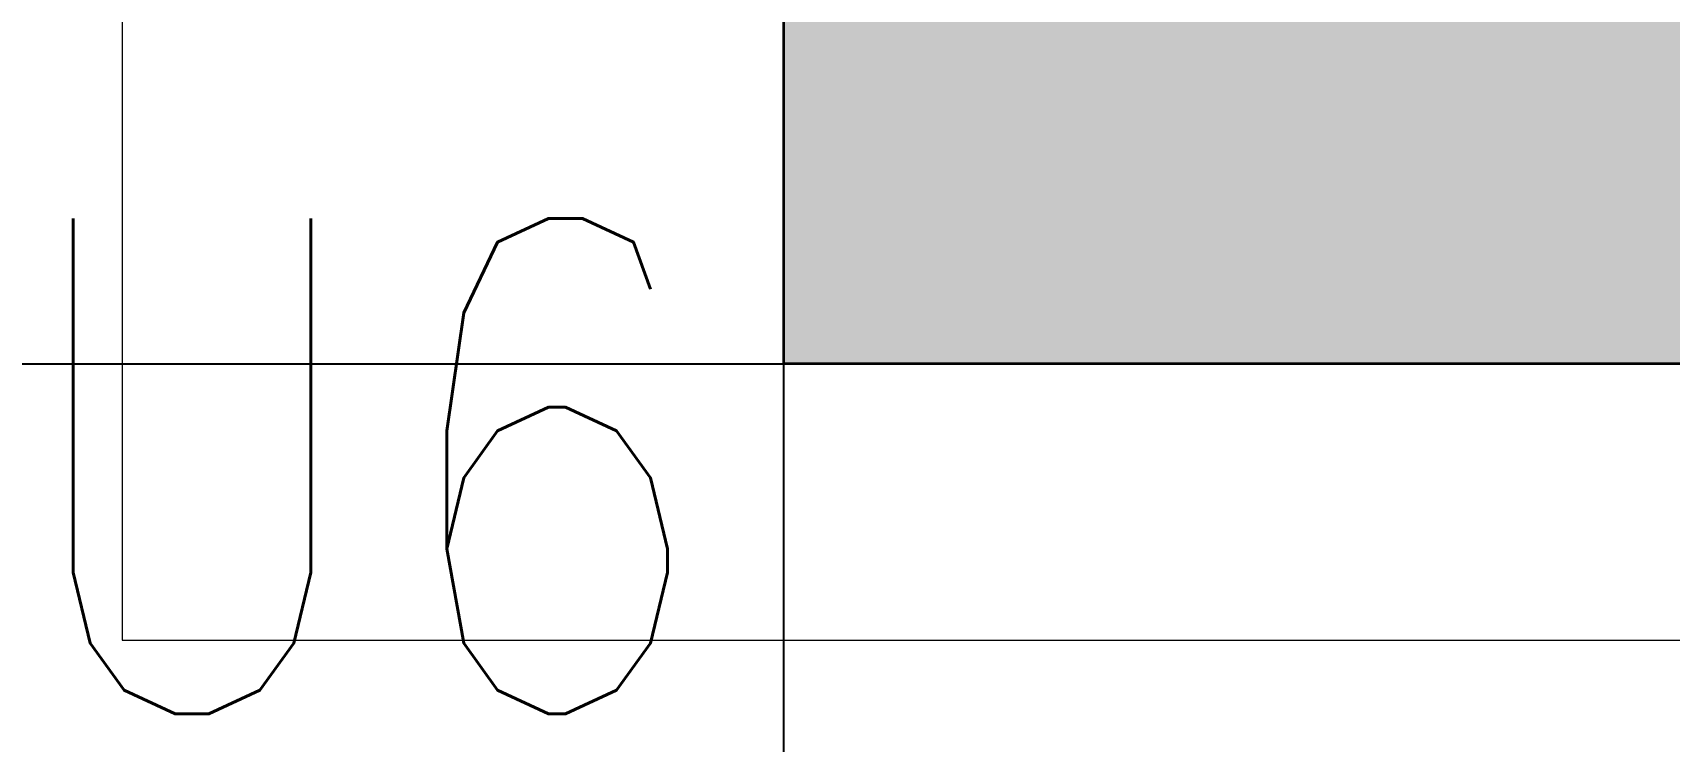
# Model space of a CAD drawing. Header units: inches. Extents: x -12418 to 183584, y -29325 to 19878.
# Drawn here: x 39897 to 40558, y -4352 to -4066 of the extents above; entities that cross this region are included whole.
import ezdxf
from ezdxf import colors
from ezdxf.entities.mleader import LeaderData, LeaderLine
from ezdxf.enums import TextEntityAlignment as Align
from ezdxf.math import Vec2, Vec3

# ---------------------------------------------------------------- set-up
doc = ezdxf.new("R2010")
doc.units = ezdxf.units.IN
doc.header["$LTSCALE"] = 25
doc.header["$MEASUREMENT"] = 0
doc.linetypes.add('DASHDOT', pattern=[25.4, 12.7, -6.35, 0, -6.35])
doc.layers.get('0').update_dxf_attribs({"color": 8})
doc.layers.add('00-Ground Floor$0$False Ceiling', color=251, linetype='Continuous')
for name, color, linetype, lineweight in [('00-Ground Floor$0$LOADING', 253, 'Continuous', 5), ('00-Ground Floor$0$NEW Wall', 166, 'Continuous', 5), ('E-LITE-CIRC', 6, 'Continuous', 25), ('E-LITE-CIRC-NUMB', 6, 'Continuous', 25), ('E-LITE-CLNG', 150, 'Continuous', 35), ('E-LITE-CLNG-CNDT', 6, 'DASHDOT', 35), ('E-LITE-CTRL', 6, 'Continuous', 25), ('E-LITE-IDEN', 6, 'Continuous', 25), ('E-LITE-TEXT', 6, 'Continuous', 25)]:
    doc.layers.add(name, color=color, linetype=linetype, lineweight=lineweight)
doc.styles.add('DC_Elc_Romans', font='elc_romans.shx', dxfattribs={"width": 0.7})
doc.styles.add('DC_Simplex', font='SIMPLEX.shx', dxfattribs={"width": 0.7})

# ---------------------------------------------------------------- blocks, each defined once
blk = doc.blocks.new('*X143')
at = {"color": 0}
for p, q in [((13, 1), (13, 1)), ((13, 1), (13, 1)), ((13, 1), (13, 1)), ((13, 1), (13, 1)), ((13, 1), (13, 1)), ((13, 1), (13, 1)), ((13, 1), (13, 1)), ((13, 1), (13, 1)), ((13, 1), (13, 1)), ((13, 1), (13, 1)), ((13, 1), (13, 1)), ((13, 1), (13, 1)), ((13, 1), (13, 1)), ((13, 1), (13, 1)), ((13, 1), (13, 1)), ((13, 1), (14, 1)), ((13, 1), (14, 1)), ((13, 1), (14, 1)), ((13, 1), (13, 1)), ((13, 1), (13, 1)), ((13, 1), (13, 1)), ((13, 1), (13, 1)), ((13, 1), (13, 1)), ((13, 1), (13, 1)), ((13, 1), (13, 1)), ((13, 1), (13, 1)), ((13, 1), (13, 1)), ((13, 1), (13, 1)), ((13, 1), (13, 1)), ((13, 1), (13, 1)), ((13, 1), (13, 1)), ((13, 1), (13, 1)), ((13, 1), (13, 1)), ((13, 1), (13, 1)), ((13, 1), (13, 1)), ((13, 1), (13, 1)), ((13, 1), (13, 1)), ((13, 1), (13, 1)), ((13, 1), (13, 1)), ((13, 1), (13, 1)), ((13, 1), (13, 1)), ((13, 1), (13, 1)), ((13, 1), (13, 1)), ((13, 1), (13, 1)), ((13, 1), (13, 1)), ((13, 1), (13, 1)), ((13, 1), (13, 1)), ((13, 1), (13, 1)), ((13, 1), (13, 1)), ((13, 1), (13, 1)), ((13, 1), (13, 1)), ((13, 1), (13, 1)), ((13, 1), (13, 1)), ((13, 1), (13, 1)), ((13, 1), (13, 1)), ((13, 1), (13, 1)), ((13, 1), (13, 1)), ((13, 1), (13, 1)), ((13, 1), (13, 1)), ((13, 1), (13, 1)), ((13, 1), (13, 1)), ((13, 1), (13, 1)), ((13, 1), (13, 1)), ((13, 1), (13, 1)), ((13, 1), (13, 1)), ((13, 1), (13, 1)), ((13, 1), (13, 1)), ((13, 1), (13, 1)), ((13, 1), (13, 1)), ((13, 1), (13, 1)), ((13, 1), (13, 1)), ((13, 1), (13, 1)), ((13, 1), (13, 1)), ((13, 1), (13, 1)), ((13, 1), (13, 1)), ((13, 1), (13, 1)), ((13, 1), (13, 1)), ((13, 1), (13, 1)), ((13, 1), (13, 1)), ((13, 1), (13, 1)), ((13, 1), (13, 1)), ((13, 1), (13, 1)), ((13, 1), (13, 1)), ((13, 1), (13, 1)), ((13, 1), (13, 1)), ((13, 1), (13, 1)), ((13, 1), (13, 1)), ((13, 1), (13, 1)), ((13, 1), (13, 1)), ((13, 1), (13, 1)), ((13, 1), (13, 1)), ((13, 1), (13, 1)), ((13, 1), (13, 1)), ((13, 1), (13, 1)), ((13, 1), (13, 1)), ((13, 1), (13, 1)), ((13, 1), (13, 1)), ((13, 1), (13, 1)), ((13, 1), (13, 1)), ((13, 1), (13, 1)), ((13, 1), (13, 1)), ((13, 1), (13, 1)), ((13, 1), (13, 1)), ((13, 1), (13, 1)), ((13, 1), (13, 1)), ((13, 1), (13, 1)), ((13, 1), (13, 1)), ((13, 1), (13, 1)), ((13, 1), (13, 1)), ((13, 1), (13, 1)), ((13, 1), (13, 1)), ((13, 1), (13, 1)), ((13, 1), (13, 1)), ((13, 1), (13, 1)), ((13, 1), (13, 1)), ((13, 1), (13, 1)), ((13, 1), (13, 1)), ((13, 1), (13, 1)), ((13, 1), (13, 1)), ((13, 1), (13, 1)), ((13, 1), (13, 1)), ((13, 1), (13, 1)), ((13, 1), (13, 1)), ((13, 1), (14, 1)), ((13, 0), (13, 0)), ((13, 0), (13, 0)), ((13, 0), (13, 0)), ((13, 0), (13, 0)), ((13, 0), (13, 0)), ((13, 0), (13, 0)), ((13, 0), (13, 0)), ((13, 0), (13, 0)), ((13, 0), (13, 0)), ((13, 0), (13, 0)), ((13, 0), (13, 0)), ((13, 0), (13, 0)), ((13, 0), (13, 0)), ((13, 0), (13, 0)), ((13, 0), (13, 0)), ((13, 0), (13, 0)), ((13, 0), (13, 0)), ((13, 0), (13, 0)), ((13, 0), (13, 0)), ((13, 0), (13, 0)), ((13, 0), (13, 0)), ((13, 0), (13, 0)), ((13, 0), (13, 0)), ((13, 0), (13, 0)), ((13, 0), (13, 0)), ((13, 0), (13, 0)), ((13, 0), (13, 0)), ((13, 0), (13, 0)), ((13, 0), (13, 0)), ((13, 0), (13, 0)), ((13, 0), (13, 0)), ((13, 0), (13, 0)), ((13, 0), (13, 0)), ((13, 0), (13, 0)), ((13, 0), (13, 0)), ((13, 0), (13, 0)), ((13, 0), (13, 0)), ((13, 0), (13, 0)), ((13, 0), (13, 0)), ((13, 0), (13, 0)), ((13, 0), (13, 0)), ((13, 0), (13, 0)), ((13, 0), (13, 0)), ((13, 0), (13, 0)), ((13, 0), (13, 0)), ((13, 0), (13, 0)), ((13, 0), (13, 0)), ((13, 0), (13, 0)), ((13, 0), (14, 0)), ((13, 0), (14, 0)), ((13, 0), (13, 0)), ((13, 0), (14, 0)), ((14, 1), (14, 1)), ((14, 1), (14, 1)), ((14, 1), (14, 1)), ((14, 1), (14, 1)), ((14, 1), (14, 1)), ((14, 1), (14, 1)), ((14, 1), (14, 1)), ((14, 1), (14, 1)), ((14, 1), (14, 1)), ((14, 1), (14, 1)), ((14, 1), (14, 1)), ((14, 1), (14, 1)), ((14, 1), (14, 1)), ((14, 1), (14, 1)), ((14, 1), (14, 1)), ((14, 1), (14, 1)), ((14, 1), (14, 1)), ((14, 1), (14, 1)), ((14, 1), (14, 1)), ((14, 1), (14, 1)), ((14, 1), (14, 1)), ((14, 1), (14, 1)), ((14, 1), (14, 1)), ((14, 1), (14, 1)), ((14, 1), (14, 1)), ((14, 1), (14, 1)), ((14, 1), (14, 1)), ((14, 1), (14, 1)), ((14, 1), (14, 1)), ((14, 1), (14, 1)), ((14, 1), (14, 1)), ((14, 1), (14, 1)), ((14, 1), (14, 1)), ((14, 1), (14, 1)), ((14, 1), (14, 1)), ((14, 1), (14, 1)), ((14, 1), (14, 1)), ((14, 1), (14, 1)), ((14, 1), (14, 1)), ((14, 1), (14, 1)), ((14, 1), (14, 1)), ((14, 1), (14, 1)), ((14, 1), (14, 1)), ((14, 1), (14, 1)), ((14, 1), (14, 1)), ((14, 1), (14, 1)), ((14, 1), (14, 1)), ((14, 1), (14, 1)), ((14, 1), (14, 1)), ((14, 1), (14, 1)), ((14, 1), (14, 1)), ((14, 1), (14, 1)), ((14, 1), (14, 1)), ((14, 1), (14, 1)), ((14, 1), (14, 1)), ((14, 1), (14, 1)), ((14, 1), (14, 1)), ((14, 1), (14, 1)), ((14, 1), (14, 1)), ((14, 1), (14, 1)), ((14, 1), (14, 1)), ((14, 1), (14, 1)), ((14, 1), (14, 1)), ((14, 1), (14, 1)), ((14, 1), (14, 1)), ((14, 1), (14, 1)), ((14, 1), (14, 1)), ((14, 1), (14, 1)), ((14, 1), (14, 1)), ((14, 1), (14, 1)), ((14, 1), (14, 1)), ((14, 1), (14, 1)), ((14, 1), (14, 1)), ((14, 1), (14, 1)), ((14, 1), (14, 1)), ((14, 1), (14, 1)), ((14, 1), (14, 1)), ((14, 1), (14, 1)), ((14, 1), (14, 1)), ((14, 1), (14, 1)), ((14, 1), (14, 1)), ((14, 1), (14, 1)), ((14, 1), (14, 1)), ((14, 1), (14, 1)), ((14, 1), (14, 1)), ((14, 1), (14, 1)), ((14, 1), (14, 1)), ((14, 1), (14, 1)), ((14, 1), (14, 1)), ((14, 1), (14, 1)), ((14, 1), (14, 1)), ((14, 1), (14, 1)), ((14, 1), (14, 1)), ((14, 1), (14, 1)), ((14, 0), (14, 0)), ((14, 0), (14, 0)), ((14, 0), (14, 0)), ((14, 0), (14, 0)), ((14, 0), (14, 0)), ((14, 0), (14, 0)), ((14, 0), (14, 0)), ((14, 0), (14, 0)), ((14, 0), (14, 0)), ((14, 0), (14, 0)), ((14, 0), (14, 0)), ((14, 0), (14, 0)), ((14, 0), (14, 0)), ((14, 0), (14, 0)), ((14, 0), (14, 0)), ((14, 0), (14, 0)), ((14, 0), (14, 0)), ((14, 0), (14, 0)), ((14, 0), (14, 0)), ((14, 0), (14, 0)), ((14, 0), (14, 0)), ((14, 0), (14, 0)), ((14, 0), (14, 0)), ((14, 0), (14, 0)), ((14, 0), (14, 0)), ((14, 0), (14, 0)), ((14, 0), (14, 0)), ((14, 0), (14, 0)), ((14, 0), (14, 0)), ((14, 0), (14, 0)), ((14, 0), (14, 0)), ((14, 0), (14, 0)), ((14, 0), (14, 0)), ((14, 0), (14, 0)), ((14, 0), (14, 0)), ((14, 0), (14, 0)), ((14, 0), (14, 0)), ((14, 0), (14, 0)), ((14, 0), (14, 0)), ((14, 0), (14, 0)), ((14, 0), (14, 0)), ((14, 0), (14, 0)), ((14, 0), (14, 0)), ((14, 0), (14, 0)), ((14, 0), (14, 0)), ((14, 0), (14, 0)), ((14, 0), (14, 0)), ((14, 0), (14, 0)), ((13, 0), (13, 0)), ((13, 0), (14, 0)), ((13, 0), (13, 0)), ((13, 0), (14, 0)), ((13, 0), (13, 0)), ((13, 0), (14, 0)), ((13, 0), (13, 0)), ((13, 0), (13, 0)), ((13, 0), (13, 0)), ((13, 0), (13, 0)), ((13, 0), (14, 0)), ((13, 0), (13, 0)), ((13, 0), (14, 0)), ((13, 0), (13, 0)), ((13, 0), (14, 0)), ((13, 0), (13, 0)), ((13, 0), (14, 0)), ((13, 0), (13, 0)), ((13, 0), (14, 0)), ((13, 0), (13, 0)), ((13, 0), (14, 0)), ((13, 0), (13, 0)), ((13, 0), (14, 0)), ((13, 0), (13, 0)), ((13, 0), (13, 0)), ((13, 0), (13, 0)), ((13, 0), (14, 0)), ((13, 0), (13, 0)), ((13, 0), (14, 0)), ((13, 0), (13, 0)), ((13, 0), (14, 0)), ((13, 0), (13, 0)), ((13, 0), (14, 0)), ((13, 0), (13, 0)), ((13, 0), (13, 0)), ((13, 0), (13, 0)), ((13, 0), (13, 0)), ((13, 0), (13, 0)), ((13, 0), (13, 0)), ((13, 0), (13, 0)), ((13, 0), (13, 0)), ((13, 0), (13, 0)), ((13, 0), (13, 0)), ((13, 0), (13, 0)), ((13, 0), (13, 0)), ((13, 0), (13, 0)), ((13, 0), (13, 0)), ((13, 0), (13, 0)), ((13, 0), (13, 0)), ((13, 0), (13, 0)), ((13, 0), (13, 0)), ((13, 0), (13, 0)), ((13, 0), (13, 0)), ((13, 0), (13, 0)), ((13, 0), (13, 0)), ((13, 0), (13, 0)), ((13, 0), (13, 0)), ((13, 0), (13, 0)), ((13, 0), (13, 0)), ((13, 0), (13, 0)), ((13, 0), (13, 0)), ((13, 0), (13, 0)), ((13, 0), (13, 0)), ((13, 0), (13, 0)), ((13, -1), (13, -1)), ((13, -1), (13, -1)), ((13, -1), (13, -1)), ((13, -1), (13, -1)), ((13, -1), (13, -1)), ((13, -1), (14, -1)), ((13, -1), (13, -1)), ((14, 0), (14, 0)), ((14, 0), (14, 0)), ((14, 0), (14, 0)), ((14, 0), (14, 0)), ((14, 0), (14, 0)), ((14, 0), (14, 0)), ((14, 0), (14, 0)), ((14, 0), (14, 0)), ((14, 0), (14, 0)), ((14, 0), (14, 0)), ((14, 0), (14, 0)), ((14, 0), (14, 0)), ((14, 0), (14, 0)), ((14, 0), (14, 0)), ((14, 0), (14, 0)), ((13, 0), (14, 0)), ((14, 0), (14, 0)), ((14, 0), (14, 0)), ((14, 0), (14, 0)), ((14, 0), (14, 0)), ((14, 0), (14, 0)), ((14, 0), (14, 0)), ((14, 0), (14, 0)), ((14, 0), (14, 0)), ((14, 0), (14, 0)), ((14, 0), (14, 0)), ((14, 0), (14, 0)), ((14, 0), (14, 0)), ((14, 0), (14, 0)), ((14, 0), (14, 0)), ((14, 0), (14, 0)), ((14, 0), (14, 0)), ((14, 0), (14, 0)), ((14, 0), (14, 0)), ((14, 0), (14, 0)), ((14, 0), (14, 0)), ((14, 0), (14, 0)), ((14, 0), (14, 0)), ((14, 0), (14, 0)), ((14, 0), (14, 0)), ((14, 0), (14, 0)), ((14, 0), (14, 0)), ((14, 0), (14, 0)), ((14, 0), (14, 0)), ((14, 0), (14, 0)), ((14, 0), (14, 0)), ((14, 0), (14, 0)), ((14, 0), (14, 0)), ((14, 0), (14, 0)), ((14, 0), (14, 0)), ((14, -1), (14, -1)), ((14, -1), (14, -1)), ((14, -1), (14, -1)), ((14, -1), (14, -1)), ((14, -1), (14, -1))]:
    blk.add_line(p, q, dxfattribs=at)
blk = doc.blocks.new('*X142')
at = {"color": 0}
for p, q in [((5, 3), (5, 3)), ((5, 3), (5, 3)), ((5, 3), (5, 3)), ((5, 3), (5, 3)), ((5, 3), (5, 3)), ((5, 3), (5, 3)), ((5, 3), (5, 3)), ((5, 3), (5, 3)), ((5, 3), (5, 3)), ((5, 3), (5, 3)), ((5, 3), (5, 3)), ((5, 3), (5, 3)), ((5, 3), (5, 3)), ((5, 3), (5, 3)), ((5, 3), (5, 3)), ((5, 3), (5, 3)), ((5, 3), (5, 3)), ((5, 3), (5, 3)), ((5, 3), (5, 3)), ((5, 3), (5, 3)), ((5, 3), (5, 3)), ((5, 3), (5, 3)), ((5, 3), (5, 3)), ((5, 3), (5, 3)), ((5, 3), (5, 3)), ((5, 3), (5, 3)), ((5, 3), (5, 3)), ((5, 3), (5, 3)), ((5, 3), (5, 3)), ((5, 3), (5, 3)), ((5, 3), (5, 3)), ((5, 3), (5, 3)), ((5, 3), (5, 3)), ((5, 3), (5, 3)), ((5, 3), (5, 3)), ((5, 3), (5, 3)), ((5, 3), (5, 3)), ((5, 3), (5, 3)), ((5, 3), (5, 3)), ((5, 3), (5, 3)), ((5, 3), (5, 3)), ((5, 3), (5, 3)), ((5, 3), (5, 3)), ((5, 3), (5, 3)), ((5, 3), (5, 3)), ((5, 3), (5, 3)), ((5, 3), (5, 3)), ((5, 3), (5, 3)), ((5, 3), (5, 3)), ((5, 3), (5, 3)), ((5, 3), (5, 3)), ((5, 3), (5, 3)), ((5, 3), (5, 3)), ((5, 3), (5, 3)), ((5, 3), (5, 3)), ((5, 3), (5, 3)), ((5, 3), (5, 3)), ((5, 3), (5, 3)), ((5, 3), (5, 3)), ((5, 3), (5, 3)), ((5, 3), (5, 3)), ((5, 3), (5, 3)), ((5, 3), (5, 3)), ((5, 3), (5, 3)), ((5, 3), (5, 3)), ((5, 3), (5, 3)), ((6, 3), (5, 3)), ((5, 3), (5, 3)), ((6, 3), (5, 3)), ((5, 3), (5, 3)), ((6, 3), (5, 3)), ((5, 3), (5, 3)), ((6, 3), (5, 3)), ((5, 3), (5, 3)), ((5, 3), (5, 3)), ((5, 3), (5, 3)), ((5, 3), (5, 3)), ((5, 3), (5, 3)), ((5, 3), (5, 3)), ((5, 3), (5, 3)), ((5, 3), (5, 3)), ((5, 3), (5, 3)), ((5, 3), (5, 3)), ((5, 3), (5, 3)), ((5, 3), (5, 3)), ((5, 3), (5, 3)), ((5, 3), (5, 3)), ((5, 3), (5, 3)), ((5, 3), (5, 3)), ((5, 3), (5, 3)), ((5, 3), (5, 3)), ((5, 3), (5, 3)), ((5, 3), (5, 3)), ((5, 3), (5, 3)), ((5, 3), (5, 3)), ((5, 3), (5, 3)), ((6, 3), (6, 3)), ((6, 3), (6, 3)), ((6, 3), (6, 3)), ((6, 3), (6, 3)), ((6, 3), (6, 3)), ((6, 3), (6, 3)), ((6, 3), (6, 3)), ((6, 3), (6, 3)), ((6, 3), (6, 3)), ((6, 3), (6, 3)), ((6, 3), (6, 3)), ((6, 3), (6, 3)), ((6, 3), (6, 3)), ((6, 3), (6, 3)), ((6, 3), (6, 3)), ((6, 3), (6, 3)), ((6, 3), (6, 3)), ((6, 3), (6, 3)), ((6, 3), (6, 3)), ((6, 3), (6, 3)), ((6, 3), (6, 3)), ((6, 3), (6, 3)), ((6, 3), (6, 3)), ((6, 3), (6, 3)), ((6, 3), (6, 3)), ((6, 3), (6, 3)), ((6, 3), (6, 3)), ((6, 3), (6, 3)), ((6, 3), (6, 3)), ((6, 3), (6, 3)), ((6, 3), (6, 3)), ((6, 3), (6, 3)), ((6, 3), (6, 3)), ((6, 3), (6, 3)), ((6, 3), (6, 3)), ((6, 3), (6, 3)), ((6, 3), (6, 3)), ((6, 3), (6, 3)), ((6, 3), (6, 3)), ((6, 3), (6, 3)), ((6, 3), (6, 3)), ((6, 3), (6, 3)), ((6, 3), (6, 3)), ((6, 3), (6, 3)), ((6, 3), (6, 3)), ((6, 3), (6, 3)), ((6, 3), (6, 3)), ((6, 3), (6, 3)), ((6, 3), (6, 3)), ((6, 3), (6, 3)), ((6, 3), (6, 3)), ((6, 3), (6, 3)), ((6, 3), (6, 3)), ((6, 3), (6, 3)), ((6, 3), (6, 3)), ((6, 3), (6, 3)), ((6, 3), (6, 3)), ((6, 3), (6, 3)), ((6, 3), (6, 3)), ((6, 3), (6, 3)), ((6, 3), (6, 3)), ((6, 3), (6, 3)), ((6, 3), (6, 3)), ((6, 3), (6, 3)), ((6, 3), (6, 3)), ((6, 3), (6, 3)), ((6, 3), (6, 3)), ((6, 3), (6, 3)), ((6, 3), (6, 3)), ((6, 3), (6, 3)), ((6, 3), (6, 3)), ((6, 3), (6, 3)), ((6, 3), (6, 3)), ((6, 3), (6, 3)), ((6, 3), (6, 3)), ((6, 3), (6, 3)), ((6, 3), (6, 3)), ((6, 3), (6, 3)), ((6, 3), (6, 3)), ((6, 3), (6, 3)), ((6, 3), (6, 3)), ((6, 3), (6, 3)), ((6, 3), (6, 3)), ((6, 3), (6, 3)), ((6, 3), (6, 3)), ((6, 3), (6, 3)), ((6, 3), (6, 3)), ((6, 3), (6, 3)), ((6, 3), (6, 3)), ((6, 3), (6, 3)), ((6, 3), (6, 3)), ((6, 3), (6, 3)), ((6, 3), (6, 3)), ((6, 3), (6, 3)), ((6, 3), (6, 3)), ((6, 3), (6, 3)), ((6, 3), (6, 3)), ((6, 3), (6, 3)), ((6, 3), (6, 3)), ((6, 3), (6, 3)), ((6, 3), (6, 3)), ((6, 3), (6, 3)), ((6, 3), (6, 3)), ((6, 3), (6, 3)), ((6, 3), (6, 3)), ((6, 3), (6, 3)), ((6, 3), (6, 3)), ((6, 3), (6, 3)), ((6, 3), (6, 3)), ((6, 3), (6, 3)), ((6, 3), (6, 3)), ((6, 3), (6, 3)), ((6, 3), (6, 3)), ((6, 3), (6, 3)), ((6, 3), (6, 3)), ((6, 3), (6, 3)), ((6, 3), (6, 3)), ((6, 3), (6, 3)), ((6, 3), (6, 3)), ((6, 3), (6, 3)), ((6, 3), (6, 3)), ((6, 3), (6, 3)), ((6, 3), (6, 3)), ((6, 3), (6, 3)), ((6, 3), (6, 3)), ((6, 3), (6, 3)), ((6, 3), (6, 3)), ((6, 3), (6, 3)), ((6, 3), (6, 3)), ((6, 3), (6, 3)), ((6, 3), (6, 3)), ((6, 3), (6, 3)), ((6, 3), (6, 3)), ((6, 3), (6, 3)), ((6, 3), (6, 3)), ((6, 3), (6, 3)), ((6, 3), (6, 3)), ((6, 3), (6, 3)), ((6, 3), (6, 3)), ((6, 3), (6, 3)), ((6, 3), (6, 3)), ((6, 3), (6, 3)), ((6, 3), (6, 3)), ((6, 3), (6, 3)), ((6, 3), (6, 3)), ((6, 3), (6, 3)), ((6, 3), (6, 3)), ((6, 3), (6, 3)), ((6, 3), (6, 3)), ((6, 3), (6, 3)), ((6, 3), (6, 3)), ((6, 3), (6, 3)), ((6, 3), (6, 3)), ((6, 3), (6, 3)), ((6, 3), (6, 3)), ((6, 3), (6, 3)), ((6, 3), (6, 3)), ((6, 3), (6, 3)), ((6, 3), (6, 3)), ((6, 3), (6, 3)), ((6, 3), (6, 3)), ((6, 3), (6, 3)), ((6, 3), (6, 3)), ((6, 3), (6, 3)), ((6, 3), (6, 3)), ((6, 3), (6, 3)), ((6, 3), (6, 3)), ((6, 3), (6, 3)), ((6, 3), (6, 3)), ((6, 3), (6, 3)), ((6, 3), (6, 3)), ((6, 3), (6, 3)), ((6, 3), (6, 3)), ((6, 3), (6, 3)), ((6, 3), (6, 3)), ((6, 3), (6, 3)), ((6, 3), (6, 3)), ((6, 3), (6, 3)), ((6, 3), (6, 3)), ((6, 3), (6, 3)), ((6, 3), (6, 3)), ((6, 3), (6, 3)), ((6, 3), (6, 3)), ((6, 3), (6, 3)), ((6, 3), (6, 3)), ((6, 3), (6, 3)), ((6, 3), (6, 3)), ((6, 3), (6, 3)), ((6, 3), (6, 3)), ((6, 3), (6, 3)), ((6, 3), (6, 3)), ((6, 3), (6, 3)), ((6, 3), (6, 3)), ((6, 3), (6, 3)), ((6, 3), (6, 3)), ((6, 3), (6, 3)), ((6, 3), (6, 3)), ((6, 3), (6, 3)), ((6, 3), (6, 3)), ((6, 3), (6, 3)), ((6, 3), (6, 3)), ((6, 3), (6, 3)), ((6, 3), (6, 3)), ((6, 3), (6, 3)), ((6, 3), (5, 3)), ((6, 3), (5, 3)), ((6, 3), (5, 3)), ((6, 3), (5, 3)), ((6, 3), (5, 3)), ((6, 3), (6, 3)), ((6, 3), (6, 3)), ((6, 3), (6, 3)), ((6, 3), (6, 3)), ((6, 3), (6, 3)), ((6, 3), (6, 3)), ((6, 3), (6, 3)), ((6, 3), (6, 3)), ((6, 3), (6, 3)), ((6, 3), (6, 3)), ((6, 3), (6, 3)), ((6, 3), (6, 3)), ((6, 3), (6, 3)), ((6, 3), (6, 3)), ((6, 3), (6, 3)), ((6, 3), (6, 3)), ((6, 3), (6, 3)), ((6, 3), (6, 3)), ((6, 3), (6, 3)), ((6, 3), (6, 3)), ((6, 3), (6, 3)), ((6, 3), (6, 3)), ((6, 3), (6, 3)), ((6, 3), (6, 3)), ((6, 3), (6, 3)), ((6, 3), (6, 3)), ((6, 3), (6, 3)), ((6, 3), (6, 3)), ((6, 3), (6, 3)), ((6, 3), (6, 3)), ((6, 3), (6, 3)), ((6, 3), (6, 3)), ((6, 3), (6, 3)), ((6, 3), (6, 3)), ((6, 3), (6, 3)), ((6, 3), (6, 3)), ((6, 3), (6, 3)), ((6, 3), (6, 3)), ((6, 3), (6, 3)), ((6, 3), (6, 3)), ((6, 3), (6, 3)), ((6, 3), (6, 3)), ((6, 3), (6, 3)), ((6, 3), (6, 3)), ((6, 3), (6, 3)), ((6, 3), (6, 3)), ((6, 3), (6, 3)), ((6, 3), (6, 3)), ((6, 3), (6, 3)), ((6, 3), (6, 3)), ((6, 3), (6, 3)), ((6, 3), (6, 3)), ((6, 3), (6, 3)), ((6, 3), (6, 3)), ((6, 3), (6, 3)), ((6, 3), (6, 3)), ((6, 3), (6, 3)), ((6, 3), (6, 3)), ((6, 3), (6, 3)), ((6, 3), (6, 3)), ((6, 3), (6, 3)), ((6, 3), (6, 3)), ((6, 3), (6, 3)), ((6, 3), (6, 3)), ((6, 3), (6, 3)), ((6, 3), (6, 3)), ((6, 3), (6, 3)), ((6, 3), (6, 3)), ((6, 3), (6, 3)), ((6, 3), (6, 3)), ((6, 3), (6, 3)), ((6, 3), (6, 3)), ((6, 3), (6, 3)), ((6, 3), (6, 3)), ((6, 3), (6, 3)), ((6, 3), (6, 3)), ((6, 3), (6, 3)), ((6, 3), (6, 3)), ((6, 3), (6, 3)), ((6, 3), (6, 3)), ((6, 3), (6, 3)), ((6, 3), (6, 3)), ((6, 3), (6, 3)), ((6, 3), (6, 3)), ((6, 3), (6, 3)), ((6, 3), (6, 3)), ((6, 3), (6, 3)), ((6, 3), (6, 3)), ((6, 3), (6, 3)), ((6, 3), (6, 3)), ((6, 3), (6, 3)), ((6, 3), (6, 3)), ((6, 3), (6, 3)), ((6, 3), (6, 3)), ((6, 3), (6, 3)), ((6, 3), (6, 3)), ((6, 3), (6, 3)), ((6, 3), (6, 3)), ((6, 3), (6, 3)), ((6, 3), (6, 3)), ((6, 3), (6, 3)), ((6, 3), (6, 3)), ((6, 3), (6, 3)), ((6, 3), (6, 3)), ((6, 3), (6, 3)), ((6, 3), (6, 3)), ((6, 3), (6, 3)), ((6, 3), (6, 3)), ((6, 3), (6, 3)), ((6, 3), (6, 3)), ((6, 3), (6, 3)), ((6, 3), (6, 3)), ((6, 3), (6, 3)), ((6, 3), (6, 3)), ((6, 3), (6, 3)), ((6, 3), (6, 3)), ((6, 3), (6, 3)), ((6, 3), (6, 3)), ((6, 3), (6, 3)), ((6, 3), (6, 3)), ((6, 3), (6, 3)), ((6, 3), (6, 3)), ((6, 3), (6, 3)), ((6, 3), (6, 3)), ((6, 3), (6, 3)), ((6, 3), (6, 3)), ((6, 3), (6, 3)), ((6, 3), (6, 3)), ((6, 3), (6, 3)), ((6, 3), (6, 3)), ((6, 3), (6, 3)), ((6, 3), (6, 3)), ((6, 3), (6, 3)), ((6, 3), (6, 3)), ((6, 3), (6, 3)), ((6, 3), (6, 3)), ((6, 3), (6, 3)), ((6, 3), (6, 3)), ((6, 3), (6, 3)), ((6, 3), (6, 3)), ((6, 3), (6, 3)), ((6, 3), (6, 3)), ((6, 3), (6, 3)), ((6, 3), (6, 3)), ((6, 3), (6, 3)), ((6, 3), (6, 3)), ((6, 3), (6, 3)), ((6, 3), (6, 3)), ((6, 3), (6, 3)), ((6, 3), (6, 3)), ((6, 3), (6, 3)), ((6, 3), (6, 3)), ((6, 3), (6, 3)), ((6, 3), (6, 3)), ((6, 3), (6, 3)), ((6, 3), (6, 3)), ((6, 3), (6, 3)), ((6, 3), (6, 3)), ((6, 3), (6, 3)), ((6, 3), (6, 3)), ((6, 3), (6, 3)), ((6, 3), (6, 3)), ((6, 3), (6, 3)), ((6, 3), (6, 3)), ((6, 3), (6, 3)), ((6, 3), (6, 3)), ((6, 3), (6, 3)), ((6, 3), (6, 3)), ((6, 3), (6, 3)), ((6, 3), (6, 3)), ((6, 3), (6, 3)), ((6, 3), (6, 3)), ((6, 3), (6, 3)), ((6, 3), (6, 3)), ((6, 3), (6, 3)), ((6, 3), (6, 3)), ((6, 3), (6, 3)), ((6, 3), (6, 3)), ((6, 3), (6, 3)), ((6, 3), (6, 3)), ((6, 3), (6, 3)), ((6, 3), (6, 3)), ((6, 3), (6, 3)), ((6, 3), (6, 3)), ((6, 3), (6, 3)), ((6, 3), (6, 3)), ((6, 3), (6, 3)), ((6, 3), (6, 3)), ((6, 3), (6, 3)), ((6, 3), (6, 3)), ((6, 3), (6, 3)), ((6, 3), (6, 3)), ((6, 3), (6, 3)), ((6, 3), (6, 3)), ((6, 3), (6, 3)), ((6, 3), (6, 3)), ((6, 3), (6, 3)), ((6, 3), (6, 3)), ((6, 3), (6, 3)), ((6, 3), (6, 3)), ((6, 3), (6, 3)), ((6, 3), (6, 3)), ((6, 3), (6, 3)), ((6, 3), (6, 3)), ((6, 3), (6, 3)), ((6, 3), (6, 3)), ((6, 3), (6, 3)), ((6, 3), (6, 3)), ((6, 3), (6, 3)), ((6, 3), (6, 3)), ((6, 3), (6, 3)), ((6, 3), (6, 3)), ((6, 3), (6, 3)), ((6, 3), (6, 3)), ((6, 3), (6, 3)), ((6, 3), (6, 3)), ((6, 3), (6, 3)), ((6, 3), (6, 3)), ((6, 3), (6, 3)), ((6, 3), (6, 3)), ((6, 3), (6, 3)), ((6, 3), (6, 3)), ((6, 3), (6, 3)), ((6, 3), (6, 3)), ((6, 3), (6, 3)), ((6, 3), (6, 3)), ((6, 3), (6, 3)), ((6, 3), (6, 3)), ((6, 3), (6, 3)), ((6, 3), (6, 3)), ((6, 3), (6, 3)), ((6, 3), (6, 3)), ((6, 3), (6, 3)), ((6, 3), (6, 3)), ((6, 3), (6, 3)), ((6, 3), (6, 3)), ((6, 3), (6, 3)), ((6, 3), (6, 3)), ((6, 3), (6, 3)), ((6, 3), (6, 3)), ((6, 3), (6, 3)), ((6, 3), (6, 3)), ((6, 3), (6, 3)), ((6, 3), (6, 3)), ((6, 3), (6, 3)), ((6, 3), (6, 3)), ((6, 3), (6, 3)), ((6, 3), (6, 3)), ((6, 3), (6, 3)), ((6, 3), (6, 3)), ((6, 3), (6, 3)), ((6, 3), (6, 3)), ((6, 3), (6, 3)), ((6, 3), (6, 3)), ((6, 3), (6, 3)), ((6, 3), (6, 3)), ((6, 3), (6, 3)), ((6, 3), (6, 3)), ((6, 3), (6, 3)), ((6, 3), (6, 3)), ((6, 3), (6, 3)), ((6, 3), (6, 3)), ((6, 3), (6, 3)), ((6, 3), (6, 3)), ((6, 3), (6, 3)), ((6, 3), (6, 3)), ((6, 3), (6, 3)), ((6, 3), (6, 3)), ((6, 3), (6, 3)), ((6, 3), (6, 3)), ((6, 3), (6, 3)), ((6, 3), (6, 3)), ((6, 3), (6, 3)), ((6, 3), (6, 3)), ((6, 3), (6, 3)), ((6, 3), (6, 3)), ((6, 3), (6, 3)), ((6, 3), (6, 3)), ((6, 3), (6, 3)), ((6, 3), (6, 3)), ((6, 3), (6, 3)), ((6, 3), (6, 3)), ((6, 3), (6, 3)), ((6, 3), (6, 3)), ((6, 3), (6, 3)), ((6, 3), (6, 3)), ((6, 3), (6, 3)), ((6, 3), (6, 3)), ((6, 3), (6, 3)), ((6, 3), (6, 3)), ((6, 3), (6, 3)), ((6, 3), (6, 3)), ((6, 3), (6, 3)), ((6, 3), (6, 3)), ((6, 3), (6, 3)), ((6, 3), (6, 3)), ((6, 3), (6, 3)), ((6, 3), (6, 3)), ((6, 3), (6, 3)), ((6, 3), (6, 3)), ((6, 3), (6, 3)), ((6, 3), (6, 3)), ((6, 3), (6, 3)), ((6, 3), (6, 3)), ((6, 3), (6, 3)), ((6, 3), (6, 3)), ((6, 3), (6, 3)), ((6, 3), (6, 3)), ((6, 3), (6, 3)), ((6, 3), (6, 3)), ((6, 3), (6, 3)), ((6, 3), (6, 3)), ((6, 3), (6, 3)), ((6, 3), (6, 3)), ((6, 3), (6, 3)), ((6, 3), (6, 3)), ((6, 3), (6, 3))]:
    blk.add_line(p, q, dxfattribs=at)
blk = doc.blocks.new('00-Ground Floor$0$GF21043-P')
at = {"color": 0}
for p, q in [((0.8, 0.75), (-0.8, 0.75)), ((0.8, 0), (0.8, 0.75))]:
    blk.add_line(p, q, dxfattribs=at)
for points in [[(0.8, 0.75), (0.8, 0.75), (0.8, 0.75), (0.8, 0.75), (0.8, 0.75), (0.8, 0.75), (0.8, 0.75), (0.8, 0.75), (0.8, 0.75), (0.8, 0.75), (0.8, 0.75), (0.8, 0.75), (0.8, 0.75), (0.8, 0.75), (0.8, 0.75), (0.8, 0.75), (0.8, 0.75), (0.8, 0.75), (0.8, 0.75), (0.8, 0.75), (0.8, 0.75), (0.8, 0.75), (0.8, 0.75), (0.8, 0.75), (0.8, 0.75), (0.8, 0.75), (0.8, 0.75), (0.8, 0.75), (0.8, 0.75), (0.8, 0.75), (0.8, 0.75), (0.8, 0.75), (0.8, 0.75), (0.8, 0.75), (0.8, 0.75), (0.8, 0.75), (0.8, 0.75), (0.8, 0.75), (0.8, 0.75), (0.8, 0.75), (0.8, 0.75), (0.8, 0.75), (0.8, 0.75), (0.8, 0.75), (0.8, 0.75), (0.8, 0.75), (0.8, 0.75), (0.8, 0.75), (0.8, 0.75), (0.8, 0.75), (0.8, 0.75), (0.8, 0.75), (0.8, 0.75), (0.8, 0.75), (0.8, 0.75), (0.8, 0.75), (0.8, 0.75), (0.8, 0.75), (0.8, 0.75), (0.8, 0.75), (0.8, 0.75), (0.8, 0.75), (0.8, 0.75), (0.8, 0.75), (0.8, 0.75), (0.8, 0.75), (0.8, 0.75), (0.8, 0.75), (0.8, 0.75), (0.8, 0.75), (0.8, 0.75), (0.8, 0.75), (0.8, 0.75), (0.8, 0.75), (0.8, 0.75), (0.8, 0.75), (0.8, 0.75), (0.8, 0.75), (0.8, 0.75), (0.8, 0.75), (0.8, 0.75), (0.8, 0.75), (0.8, 0.75), (0.8, 0.75), (0.8, 0.75), (0.8, 0.75), (0.8, 0.75), (0.8, 0.75), (0.8, 0.75), (0.8, 0.75), (0.8, 0.75), (0.8, 0.75), (0.8, 0.75), (0.8, 0.75), (0.8, 0.75), (0.8, 0.75), (0.8, 0.75), (0.8, 0.75), (0.8, 0.75), (0.8, 0.75), (0.8, 0.75), (0.8, 0.75), (0.8, 0.75), (0.8, 0.75), (0.8, 0.75), (0.8, 0.75), (0.8, 0.75), (0.8, 0.75), (0.8, 0.75), (0.8, 0.75), (0.8, 0.75), (0.8, 0.75), (0.8, 0.75), (0.8, 0.75), (0.8, 0.75), (0.8, 0.75), (0.8, 0.75), (0.8, 0.75), (0.8, 0.75), (0.8, 0.75), (0.8, 0.75), (0.8, 0.75), (0.8, 0.75), (0.8, 0.75), (0.8, 0.75), (0.8, 0.75), (0.8, 0.75), (0.8, 0.75), (0.8, 0.75), (0.8, 0.75), (0.8, 0.75), (0.8, 0.75), (0.8, 0.75), (0.8, 0.75), (0.8, 0.75), (0.8, 0.75), (0.8, 0.75), (0.8, 0.75), (0.8, 0.75), (0.8, 0.75), (0.8, 0.75), (0.8, 0.75), (0.8, 0.75), (0.8, 0.75), (0.8, 0.75), (0.8, 0.75), (0.8, 0.75), (0.8, 0.75), (0.8, 0.75), (0.8, 0.75), (0.8, 0.75), (0.8, 0.75), (0.8, 0.75), (0.8, 0.75), (0.8, 0.75), (0.8, 0.75), (0.8, 0.75), (0.8, 0.75), (0.8, 0.75), (0.8, 0.75), (0.8, 0.75), (0.8, 0.75), (0.8, 0.75), (0.8, 0.75), (0.8, 0.75), (0.8, 0.75), (0.8, 0.75), (0.8, 0.75), (0.8, 0.75), (0.8, 0.75), (0.8, 0.75), (0.8, 0.75), (0.8, 0.75), (0.8, 0.75), (0.8, 0.75), (0.8, 0.75), (0.8, 0.75), (0.8, 0.75), (0.8, 0.75), (0.8, 0.75), (0.8, 0.75), (0.8, 0.75), (0.8, 0.75), (0.8, 0.75), (0.8, 0.75), (0.8, 0.75), (0.8, 0.75), (0.8, 0.75), (0.8, 0.75), (0.8, 0.75), (0.8, 0.75), (0.8, 0.75), (0.8, 0.75), (0.8, 0.75), (0.8, 0.75), (0.8, 0.75), (0.8, 0.75), (0.8, 0.75), (0.8, 0.75), (0.8, 0.75), (0.8, 0.75), (0.8, 0.75), (0.8, 0.75), (0.8, 0.75), (0.8, 0.75), (0.8, 0.75), (0.8, 0.75), (0.8, 0.75), (0.8, 0.75), (0.8, 0.75), (0.8, 0.75), (0.8, 0.75), (0.8, 0.75), (0.8, 0.75), (0.8, 0.75), (0.8, 0.75), (0.8, 0.75), (0.8, 0.75), (0.8, 0.75), (0.8, 0.75), (0.8, 0.75), (0.8, 0.75), (0.8, 0.75), (0.8, 0.75), (0.8, 0.75), (0.8, 0.75), (0.8, 0.75), (0.8, 0.75), (0.8, 0.75), (0.8, 0.75), (0.8, 0.75), (0.8, 0.75), (0.8, 0.75), (0.8, 0.75), (0.8, 0.75), (0.8, 0.75), (0.8, 0.75), (0.8, 0.75), (0.8, 0.75), (0.8, 0.75), (0.8, 0.75), (0.8, 0.75), (0.8, 0.75), (0.8, 0.75), (0.8, 0.75), (0.8, 0.75), (0.8, 0.75), (0.8, 0.75), (0.8, 0.75), (0.8, 0.75), (0.8, 0.75), (0.8, 0.75), (0.8, 0.75), (0.8, 0.75), (0.8, 0.75), (0.8, 0.75), (0.8, 0.75), (0.8, 0.75), (0.8, 0.75), (0.8, 0.75), (0.8, 0.75), (0.8, 0.75), (0.8, 0.75), (0.8, 0.75), (0.8, 0.75), (0.8, 0.75), (0.8, 0.75), (0.8, 0.75), (0.8, 0.75), (0.8, 0.75), (0.8, 0.75), (0.8, 0.75), (0.8, 0.75), (0.8, 0.75), (0.8, 0.75), (0.8, 0.75), (0.8, 0.75)], [(0.8, 0.75), (0.8, 0.75), (0.8, 0.75), (0.8, 0.75), (0.8, 0.75), (0.8, 0.75), (0.8, 0.75), (0.8, 0.75), (0.8, 0.75), (0.8, 0.75), (0.8, 0.75), (0.8, 0.75), (0.8, 0.75), (0.8, 0.75), (0.8, 0.75), (0.8, 0.75), (0.8, 0.75), (0.8, 0.75), (0.8, 0.75), (0.8, 0.75), (0.8, 0.75), (0.8, 0.75), (0.8, 0.75), (0.8, 0.75), (0.8, 0.75), (0.8, 0.75), (0.8, 0.75), (0.8, 0.75), (0.8, 0.75), (0.8, 0.75), (0.8, 0.75), (0.8, 0.75), (0.8, 0.75), (0.8, 0.75), (0.8, 0.75), (0.8, 0.75), (0.8, 0.75), (0.8, 0.75), (0.8, 0.75), (0.8, 0.75), (0.8, 0.75), (0.8, 0.75), (0.8, 0.75), (0.8, 0.75), (0.8, 0.75), (0.8, 0.75), (0.8, 0.75), (0.8, 0.75), (0.8, 0.75), (0.8, 0.75), (0.8, 0.75), (0.8, 0.75), (0.8, 0.75), (0.8, 0.75), (0.8, 0.75), (0.8, 0.75), (0.8, 0.75), (0.8, 0.75), (0.8, 0.75), (0.8, 0.75), (0.8, 0.75), (0.8, 0.75), (0.8, 0.75), (0.8, 0.75), (0.8, 0.75), (0.8, 0.75), (0.8, 0.75), (0.8, 0.75), (0.8, 0.75), (0.8, 0.75), (0.8, 0.75), (0.8, 0.75), (0.8, 0.75), (0.8, 0.75), (0.8, 0.75), (0.8, 0.75), (0.8, 0.75), (0.8, 0.75), (0.8, 0.75), (0.8, 0.75), (0.8, 0.75), (0.8, 0.75), (0.8, 0.75), (0.8, 0.75), (0.8, 0.75), (0.8, 0.75), (0.8, 0.75), (0.8, 0.75), (0.8, 0.75), (0.8, 0.75), (0.8, 0.75), (0.8, 0.75), (0.8, 0.75), (0.8, 0.75), (0.8, 0.75), (0.8, 0.75), (0.8, 0.75), (0.8, 0.75), (0.8, 0.75), (0.8, 0.75), (0.8, 0.75), (0.8, 0.75), (0.8, 0.75), (0.8, 0.75), (0.8, 0.75), (0.8, 0.75), (0.8, 0.75), (0.8, 0.75), (0.8, 0.75), (0.8, 0.75), (0.8, 0.75), (0.8, 0.75), (0.8, 0.75), (0.8, 0.75), (0.8, 0.75), (0.8, 0.75), (0.8, 0.75), (0.8, 0.75), (0.8, 0.75), (0.8, 0.75), (0.8, 0.75), (0.8, 0.75), (0.8, 0.75), (0.8, 0.75), (0.8, 0.75), (0.8, 0.75), (0.8, 0.75), (0.8, 0.75), (0.8, 0.75), (0.8, 0.75), (0.8, 0.75), (0.8, 0.75), (0.8, 0.75), (0.8, 0.75), (0.8, 0.75), (0.8, 0.75), (0.8, 0.75), (0.8, 0.75), (0.8, 0.75), (0.8, 0.75), (0.8, 0.75), (0.8, 0.75), (0.8, 0.75), (0.8, 0.75), (0.8, 0.75), (0.8, 0.75), (0.8, 0.75), (0.8, 0.75), (0.8, 0.75), (0.8, 0.75), (0.8, 0.75), (0.8, 0.75), (0.8, 0.75), (0.8, 0.75), (0.8, 0.75), (0.8, 0.75), (0.8, 0.75), (0.8, 0.75), (0.8, 0.75), (0.8, 0.75), (0.8, 0.75), (0.8, 0.75), (0.8, 0.75), (0.8, 0.75), (0.8, 0.75), (0.8, 0.75), (0.8, 0.75), (0.8, 0.75), (0.8, 0.75), (0.8, 0.75), (0.8, 0.75), (0.8, 0.75), (0.8, 0.75), (0.8, 0.75), (0.8, 0.75), (0.8, 0.75), (0.8, 0.75), (0.8, 0.75), (0.8, 0.75), (0.8, 0.75), (0.8, 0.75), (0.8, 0.75), (0.8, 0.75), (0.8, 0.75), (0.8, 0.75), (0.8, 0.75), (0.8, 0.75), (0.8, 0.75), (0.8, 0.75), (0.8, 0.75), (0.8, 0.75), (0.8, 0.75), (0.8, 0.75), (0.8, 0.75), (0.8, 0.75), (0.8, 0.75), (0.8, 0.75), (0.8, 0.75), (0.8, 0.75), (0.8, 0.75), (0.8, 0.75), (0.8, 0.75), (0.8, 0.75), (0.8, 0.75), (0.8, 0.75), (0.8, 0.75), (0.8, 0.75), (0.8, 0.75), (0.8, 0.75), (0.8, 0.75), (0.8, 0.75), (0.8, 0.75), (0.8, 0.75), (0.8, 0.75), (0.8, 0.75), (0.8, 0.75), (0.8, 0.75), (0.8, 0.75), (0.8, 0.75)], [(0.8, 0.75), (0.8, 0.75), (0.8, 0.75), (0.8, 0.75), (0.8, 0.75), (0.8, 0.75), (0.8, 0.75), (0.8, 0.75), (0.8, 0.75), (0.8, 0.75), (0.8, 0.75), (0.8, 0.75), (0.8, 0.75), (0.8, 0.75), (0.8, 0.75), (0.8, 0.75), (0.8, 0.75), (0.8, 0.75), (0.8, 0.75), (0.8, 0.75), (0.8, 0.75), (0.8, 0.75), (0.8, 0.75), (0.8, 0.75), (0.8, 0.75), (0.8, 0.75), (0.8, 0.75), (0.8, 0.75), (0.8, 0.75), (0.8, 0.75), (0.8, 0.75), (0.8, 0.75), (0.8, 0.75), (0.8, 0.75), (0.8, 0.75), (0.8, 0.75), (0.8, 0.75), (0.8, 0.75), (0.8, 0.75), (0.8, 0.75), (0.8, 0.75), (0.8, 0.75), (0.8, 0.75), (0.8, 0.75), (0.8, 0.75), (0.8, 0.75), (0.8, 0.75), (0.8, 0.75), (0.8, 0.75), (0.8, 0.75), (0.8, 0.75), (0.8, 0.75), (0.8, 0.75), (0.8, 0.75), (0.8, 0.75), (0.8, 0.75), (0.8, 0.75), (0.8, 0.75), (0.8, 0.75), (0.8, 0.75), (0.8, 0.75), (0.8, 0.75), (0.8, 0.75), (0.8, 0.75), (0.8, 0.75), (0.8, 0.75), (0.8, 0.75), (0.8, 0.75), (0.8, 0.75), (0.8, 0.75), (0.8, 0.75), (0.8, 0.75), (0.8, 0.75), (0.8, 0.75), (0.8, 0.75), (0.8, 0.75), (0.8, 0.75), (0.8, 0.75), (0.8, 0.75), (0.8, 0.75), (0.8, 0.75), (0.8, 0.75), (0.8, 0.75), (0.8, 0.75), (0.8, 0.75), (0.8, 0.75), (0.8, 0.75), (0.8, 0.75), (0.8, 0.75), (0.8, 0.75), (0.8, 0.75), (0.8, 0.75), (0.8, 0.75), (0.8, 0.75), (0.8, 0.75), (0.8, 0.75), (0.8, 0.75), (0.8, 0.75), (0.8, 0.75), (0.8, 0.75), (0.8, 0.75), (0.8, 0.75), (0.8, 0.75), (0.8, 0.75), (0.8, 0.75), (0.8, 0.75), (0.8, 0.75), (0.8, 0.75), (0.8, 0.75), (0.8, 0.75), (0.8, 0.75), (0.8, 0.75), (0.8, 0.75), (0.8, 0.75), (0.8, 0.75), (0.8, 0.75), (0.8, 0.75), (0.8, 0.75), (0.8, 0.75), (0.8, 0.75), (0.8, 0.75), (0.8, 0.75), (0.8, 0.75), (0.8, 0.75), (0.8, 0.75), (0.8, 0.75), (0.8, 0.75), (0.8, 0.75), (0.8, 0.75), (0.8, 0.75), (0.8, 0.75), (0.8, 0.75), (0.8, 0.75), (0.8, 0.75), (0.8, 0.75), (0.8, 0.75), (0.8, 0.75), (0.8, 0.75), (0.8, 0.75), (0.8, 0.75), (0.8, 0.75), (0.8, 0.75), (0.8, 0.75), (0.8, 0.75), (0.8, 0.75), (0.8, 0.75), (0.8, 0.75), (0.8, 0.75), (0.8, 0.75), (0.8, 0.75), (0.8, 0.75), (0.8, 0.75), (0.8, 0.75), (0.8, 0.75), (0.8, 0.75), (0.8, 0.75), (0.8, 0.75), (0.8, 0.75), (0.8, 0.75), (0.8, 0.75), (0.8, 0.75), (0.8, 0.75), (0.8, 0.75), (0.8, 0.75), (0.8, 0.75), (0.8, 0.75), (0.8, 0.75), (0.8, 0.75), (0.8, 0.75), (0.8, 0.75), (0.8, 0.75), (0.8, 0.75), (0.8, 0.75), (0.8, 0.75), (0.8, 0.75), (0.8, 0.75), (0.8, 0.75), (0.8, 0.75), (0.8, 0.75), (0.8, 0.75), (0.8, 0.75), (0.8, 0.75), (0.8, 0.75), (0.8, 0.75), (0.8, 0.75), (0.8, 0.75), (0.8, 0.75), (0.8, 0.75), (0.8, 0.75), (0.8, 0.75), (0.8, 0.75), (0.8, 0.75), (0.8, 0.75), (0.8, 0.75), (0.8, 0.75), (0.8, 0.75), (0.8, 0.75), (0.8, 0.75), (0.8, 0.75), (0.8, 0.75), (0.8, 0.75), (0.8, 0.75), (0.8, 0.75), (0.8, 0.75), (0.8, 0.75), (0.8, 0.75), (0.8, 0.75), (0.8, 0.75), (0.8, 0.75), (0.8, 0.75), (0.8, 0.75), (0.8, 0.75), (0.8, 0.75), (0.8, 0.75)]]:
    blk.add_lwpolyline(points, close=True, dxfattribs=at)
at = {"layer": '00-Ground Floor$0$NEW Wall', "color": 0, "linetype": 'Continuous'}
for points in [[(0.8, 0.75), (0.8, 0.75), (0.8, 0.75), (0.8, 0.75), (0.8, 0.75), (0.8, 0.75), (0.8, 0.75), (0.8, 0.75), (0.8, 0.75), (0.8, 0.75)], [(0.8, 0.75), (0.8, 0.75), (0.8, 0.75), (0.8, 0.75), (0.8, 0.75), (0.8, 0.75), (0.8, 0.75), (0.8, 0.75), (0.8, 0.75)], [(0.8, 0.75), (0.8, 0.75), (0.8, 0.75), (0.8, 0.75), (0.8, 0.75), (0.8, 0.75), (0.8, 0.75), (0.8, 0.75), (0.8, 0.75), (0.8, 0.75), (0.8, 0.75), (0.8, 0.75), (0.8, 0.75), (0.8, 0.75), (0.8, 0.75), (0.8, 0.75), (0.8, 0.75), (0.8, 0.75)], [(0.8, 0.75), (0.8, 0.75), (0.8, 0.75), (0.8, 0.75), (0.8, 0.75), (0.8, 0.75), (0.8, 0.75)], [(0.8, 0.75), (0.8, 0.75), (0.8, 0.75), (0.8, 0.75), (0.8, 0.75), (0.8, 0.75), (0.8, 0.75), (0.8, 0.75), (0.8, 0.75), (0.8, 0.75), (0.8, 0.75), (0.8, 0.75), (0.8, 0.75), (0.8, 0.75), (0.8, 0.75)], [(0.8, 0.75), (0.8, 0.75), (0.8, 0.75), (0.8, 0.75), (0.8, 0.75), (0.8, 0.75), (0.8, 0.75), (0.8, 0.75), (0.8, 0.75), (0.8, 0.75)], [(0.8, 0.75), (0.8, 0.75), (0.8, 0.75), (0.8, 0.75), (0.8, 0.75), (0.8, 0.75), (0.8, 0.75), (0.8, 0.75), (0.8, 0.75), (0.8, 0.75), (0.8, 0.75), (0.8, 0.75)], [(0.8, 0.75), (0.8, 0.75), (0.8, 0.75), (0.8, 0.75), (0.8, 0.75), (0.8, 0.75), (0.8, 0.75), (0.8, 0.75), (0.8, 0.75), (0.8, 0.75)], [(0.8, 0.75), (0.8, 0.75), (0.8, 0.75), (0.8, 0.75), (0.8, 0.75), (0.8, 0.75), (0.8, 0.75), (0.8, 0.75), (0.8, 0.75), (0.8, 0.75)], [(0.8, 0.75), (0.8, 0.75), (0.8, 0.75), (0.8, 0.75), (0.8, 0.75), (0.8, 0.75), (0.8, 0.75), (0.8, 0.75)], [(0.8, 0.75), (0.8, 0.75), (0.8, 0.75), (0.8, 0.75), (0.8, 0.75), (0.8, 0.75), (0.8, 0.75), (0.8, 0.75), (0.8, 0.75), (0.8, 0.75), (0.8, 0.75), (0.8, 0.75), (0.8, 0.75), (0.8, 0.75), (0.8, 0.75), (0.8, 0.75), (0.8, 0.75), (0.8, 0.75), (0.8, 0.75), (0.8, 0.75), (0.8, 0.75), (0.8, 0.75), (0.8, 0.75), (0.8, 0.75), (0.8, 0.75), (0.8, 0.75), (0.8, 0.75), (0.8, 0.75), (0.8, 0.75), (0.8, 0.75), (0.8, 0.75), (0.8, 0.75), (0.8, 0.75), (0.8, 0.75), (0.8, 0.75), (0.8, 0.75), (0.8, 0.75), (0.8, 0.75), (0.8, 0.75), (0.8, 0.75), (0.8, 0.75), (0.8, 0.75), (0.8, 0.75), (0.8, 0.75), (0.8, 0.75), (0.8, 0.75), (0.8, 0.75), (0.8, 0.75), (0.8, 0.75), (0.8, 0.75), (0.8, 0.75), (0.8, 0.75), (0.8, 0.75), (0.8, 0.75), (0.8, 0.75), (0.8, 0.75), (0.8, 0.75), (0.8, 0.75), (0.8, 0.75), (0.8, 0.75), (0.8, 0.75), (0.8, 0.75), (0.8, 0.75), (0.8, 0.75), (0.8, 0.75), (0.8, 0.75), (0.8, 0.75), (0.8, 0.75), (0.8, 0.75), (0.8, 0.75), (0.8, 0.75), (0.8, 0.75), (0.8, 0.75), (0.8, 0.75), (0.8, 0.75), (0.8, 0.75), (0.8, 0.75), (0.8, 0.75), (0.8, 0.75), (0.8, 0.75), (0.8, 0.75), (0.8, 0.75), (0.8, 0.75), (0.8, 0.75), (0.8, 0.75), (0.8, 0.75), (0.8, 0.75), (0.8, 0.75), (0.8, 0.75), (0.8, 0.75), (0.8, 0.75), (0.8, 0.75), (0.8, 0.75), (0.8, 0.75), (0.8, 0.75), (0.8, 0.75), (0.8, 0.75), (0.8, 0.75), (0.8, 0.75), (0.8, 0.75), (0.8, 0.75), (0.8, 0.75), (0.8, 0.75), (0.8, 0.75), (0.8, 0.75), (0.8, 0.75), (0.8, 0.75), (0.8, 0.75), (0.8, 0.75), (0.8, 0.75), (0.8, 0.75)], [(0.8, 0.75), (0.8, 0.75), (0.8, 0.75), (0.8, 0.75), (0.8, 0.75), (0.8, 0.75), (0.8, 0.75), (0.8, 0.75), (0.8, 0.75), (0.8, 0.75), (0.8, 0.75), (0.8, 0.75), (0.8, 0.75), (0.8, 0.75), (0.8, 0.75), (0.8, 0.75), (0.8, 0.75)], [(0.8, 0.75), (0.8, 0.75), (0.8, 0.75), (0.8, 0.75), (0.8, 0.75), (0.8, 0.75), (0.8, 0.75)], [(0.8, 0.75), (0.8, 0.75), (0.8, 0.75), (0.8, 0.75), (0.8, 0.75), (0.8, 0.75), (0.8, 0.75), (0.8, 0.75), (0.8, 0.75), (0.8, 0.75), (0.8, 0.75), (0.8, 0.75), (0.8, 0.75), (0.8, 0.75), (0.8, 0.75), (0.8, 0.75), (0.8, 0.75), (0.8, 0.75), (0.8, 0.75), (0.8, 0.75), (0.8, 0.75), (0.8, 0.75), (0.8, 0.75), (0.8, 0.75), (0.8, 0.75), (0.8, 0.75), (0.8, 0.75), (0.8, 0.75), (0.8, 0.75), (0.8, 0.75), (0.8, 0.75), (0.8, 0.75), (0.8, 0.75), (0.8, 0.75), (0.8, 0.75), (0.8, 0.75), (0.8, 0.75), (0.8, 0.75), (0.8, 0.75), (0.8, 0.75), (0.8, 0.75), (0.8, 0.75), (0.8, 0.75), (0.8, 0.75), (0.8, 0.75), (0.8, 0.75), (0.8, 0.75), (0.8, 0.75), (0.8, 0.75), (0.8, 0.75), (0.8, 0.75), (0.8, 0.75), (0.8, 0.75), (0.8, 0.75), (0.8, 0.75), (0.8, 0.75), (0.8, 0.75), (0.8, 0.75), (0.8, 0.75), (0.8, 0.75), (0.8, 0.75), (0.8, 0.75), (0.8, 0.75), (0.8, 0.75), (0.8, 0.75), (0.8, 0.75), (0.8, 0.75), (0.8, 0.75), (0.8, 0.75), (0.8, 0.75), (0.8, 0.75), (0.8, 0.75), (0.8, 0.75), (0.8, 0.75), (0.8, 0.75), (0.8, 0.75), (0.8, 0.75), (0.8, 0.75), (0.8, 0.75), (0.8, 0.75), (0.8, 0.75), (0.8, 0.75), (0.8, 0.75), (0.8, 0.75), (0.8, 0.75), (0.8, 0.75), (0.8, 0.75), (0.8, 0.75), (0.8, 0.75)], [(0.8, 0.75), (0.8, 0.75), (0.8, 0.75), (0.8, 0.75), (0.8, 0.75), (0.8, 0.75), (0.8, 0.75), (0.8, 0.75), (0.8, 0.75), (0.8, 0.75), (0.8, 0.75), (0.8, 0.75), (0.8, 0.75), (0.8, 0.75), (0.8, 0.75), (0.8, 0.75), (0.8, 0.75), (0.8, 0.75), (0.8, 0.75), (0.8, 0.75), (0.8, 0.75), (0.8, 0.75), (0.8, 0.75), (0.8, 0.75), (0.8, 0.75), (0.8, 0.75), (0.8, 0.75), (0.8, 0.75), (0.8, 0.75), (0.8, 0.75), (0.8, 0.75), (0.8, 0.75), (0.8, 0.75), (0.8, 0.75), (0.8, 0.75), (0.8, 0.75), (0.8, 0.75), (0.8, 0.75), (0.8, 0.75), (0.8, 0.75), (0.8, 0.75), (0.8, 0.75), (0.8, 0.75), (0.8, 0.75), (0.8, 0.75), (0.8, 0.75), (0.8, 0.75), (0.8, 0.75), (0.8, 0.75), (0.8, 0.75), (0.8, 0.75), (0.8, 0.75), (0.8, 0.75), (0.8, 0.75)]]:
    blk.add_lwpolyline(points, dxfattribs=at)
at = {"color": 0}
for name, xscale, yscale, zscale in [('*X143', 5.5e-11, 5.5e-11, 5.5e-11), ('*X142', 8.59375e-11, 8.59375e-11, 8.59375e-11)]:
    blk.add_blockref(name, (0.8, 0.75), dxfattribs=dict(at, xscale=xscale, yscale=yscale, zscale=zscale))
blk = doc.blocks.new('00-Ground Floor$0$A$Ce9e1c4c3')
at = {"layer": '00-Ground Floor$0$False Ceiling', "color": 254, "linetype": 'Continuous'}
for p, q in [((-59800, -6847.43), (-59800, -2847.43)), ((-62050.49, -4200), (-58300.95, -4200))]:
    blk.add_line(p, q, dxfattribs=at)
blk = doc.blocks.new('00-Ground Floor')
at = {"layer": '00-Ground Floor$0$False Ceiling', "color": 254}
blk.add_blockref('00-Ground Floor$0$A$Ce9e1c4c3', (100000, 0), dxfattribs=at)
at = {"layer": '00-Ground Floor$0$LOADING', "extrusion": (2.24019e-05, 2.34868e-18, 1), "xscale": 1000, "yscale": 1000, "zscale": 1000, "rotation": 180}
blk.add_blockref('00-Ground Floor$0$GF21043-P', (40732.72, -3561.62, 0.89), dxfattribs=at)
blk = doc.blocks.new('*U229')
h = blk.add_hatch(color=254)
h.dxf.hatch_style = 1
h.paths.add_polyline_path([(-300, 300), (-300, -300), (300, -300), (300, 300)])
edge = h.paths.add_edge_path(flags=16)
edge.add_arc((0, 0), 45, 0, 360)
blk.add_lwpolyline([(-300, 300), (-300, -300), (300, -300), (300, 300)], close=True)
at = {"layer": 'E-LITE-CIRC-NUMB', "style": 'DC_Simplex', "width": 0.7, "flags": 8}
blk.add_attdef('CIRCUIT', text='', height=200, rotation=0, dxfattribs=at).set_placement((-473.9, 300), align=Align.RIGHT)
at = {"layer": 'E-LITE-CTRL', "style": 'DC_Simplex', "width": 0.7, "flags": 8}
blk.add_attdef('CONTROL', (1118.9, -935), '', height=200, rotation=360, dxfattribs=at)
at = {"layer": 'E-LITE-IDEN', "style": 'DC_Simplex', "width": 0.7, "flags": 8}
blk.add_attdef('TYPE', (-114.57, 448.55), '', height=200, rotation=360, dxfattribs=at)
blk = doc.blocks.new('DC_Arrow-ArrowEllipse')
at = {"color": 0}
blk.add_ellipse((0, 0), major_axis=(0.4, 0), ratio=0.4, dxfattribs=at)
at = {"color": 0, "ltscale": 0.5}
blk.add_solid([(-1.4, 0.1667), (-0.4, 0), (-1.4, -0.1667)], dxfattribs=at)

msp = doc.modelspace()

# ---------------------------------------------------------------- block references
at = {"layer": 'E-LITE-CLNG', "xscale": -1}
msp.add_blockref('*U229', (40500, -3900, 0), dxfattribs=at)
at = {"layer": 'E-LITE-CLNG-CNDT', "color": 1}
msp.add_blockref('00-Ground Floor', (0, 0), dxfattribs=at)

# ---------------------------------------------------------------- texts
at = {"layer": 'E-LITE-CIRC', "style": 'DC_Simplex', "width": 0.8}
msp.add_text('U6', height=200, rotation=0.00003, dxfattribs=at).set_placement((39885.54, -4341.36))

# ---------------------------------------------------------------- leaders
at = {"layer": 'E-LITE-TEXT'}
ml = msp.add_multileader_mtext('Standard', dxfattribs=at)
ml.set_content('U11 TO U20 DOWN FROM F1 ', color=256, style='DC_Elc_Romans')
ml.set_leader_properties(color=45)
ml.set_arrow_properties(name='DC_Arrow-ArrowEllipse')
ml.build(insert=Vec2(0, 0))
ml.multileader.update_dxf_attribs({"dogleg_length": 2, "arrow_head_size": 200, "scale": 100})
ctx = ml.context
ctx.base_point, ctx.scale, ctx.char_height, ctx.arrow_head_size, ctx.landing_gap_size, ctx.plane_origin = Vec3(23452.07, -3798.35, 0), 100, 200, 200, 200, Vec3(7708.67, -2720.8, 0)
notes = []
notes.append((ctx, [(0, (1, 1, 0), (23252.07, -3798.35, 0), (1, 0), 200, [(0, [(23296.81, -4422.75, 0)], 0, [])])]))
ctx.mtext.insert, ctx.mtext.width, ctx.mtext.flow_direction = Vec3(23652.07, -3698.35, 0), 1599.3222, 5
for ctx, leaders in notes:
    for number, flags, end, landing, length, lines in leaders:
        leader = LeaderData()
        leader.index, (leader.has_last_leader_line, leader.has_dogleg_vector, leader.attachment_direction) = number, flags
        leader.last_leader_point, leader.dogleg_vector, leader.dogleg_length = Vec3(end), Vec3(landing), length
        for number, points, colour, breaks in lines:
            line = LeaderLine()
            line.index, line.vertices, line.color, line.breaks = number, Vec3.list(points), colors.encode_raw_color(colour), breaks
            leader.lines.append(line)
        ctx.leaders.append(leader)

doc.saveas('drawing.dxf')
